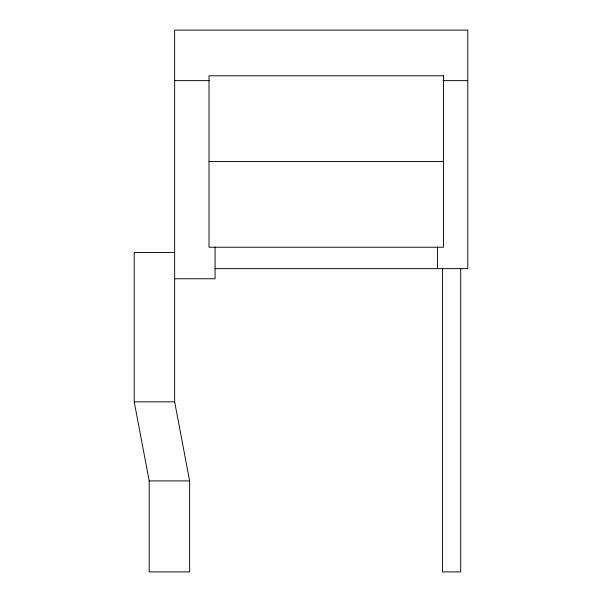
<?xml version="1.0" encoding="UTF-8"?>
<svg xmlns="http://www.w3.org/2000/svg" width="602" height="602" viewBox="0 0 602 602"><rect width="100%" height="100%" fill="white"/><g stroke="black" fill="none" stroke-linecap="round" stroke-linejoin="round"><path stroke-width="0.9" d="M174.648 80.638L209.436 80.638M442.974 80.638L467.784 80.638M209.014 161.509L443.523 161.509M174.648 252.479L134.216 252.479L134.216 401.835L149.206 480.923L149.206 571.9L189.638 571.9L189.638 480.923L174.648 401.835L174.648 30.1L467.784 30.1L467.784 268.65L215.08 268.65M174.648 278.764L215.08 278.764L215.08 247.068M134.216 401.835L174.648 401.835M149.206 480.923L189.638 480.923M460.711 268.65L460.711 571.9L442.515 571.9L442.515 268.65M437.458 247.068L437.458 268.65M443.523 75.792L209.014 75.792L209.014 247.226L443.523 247.226L443.523 75.792"/></g></svg>
